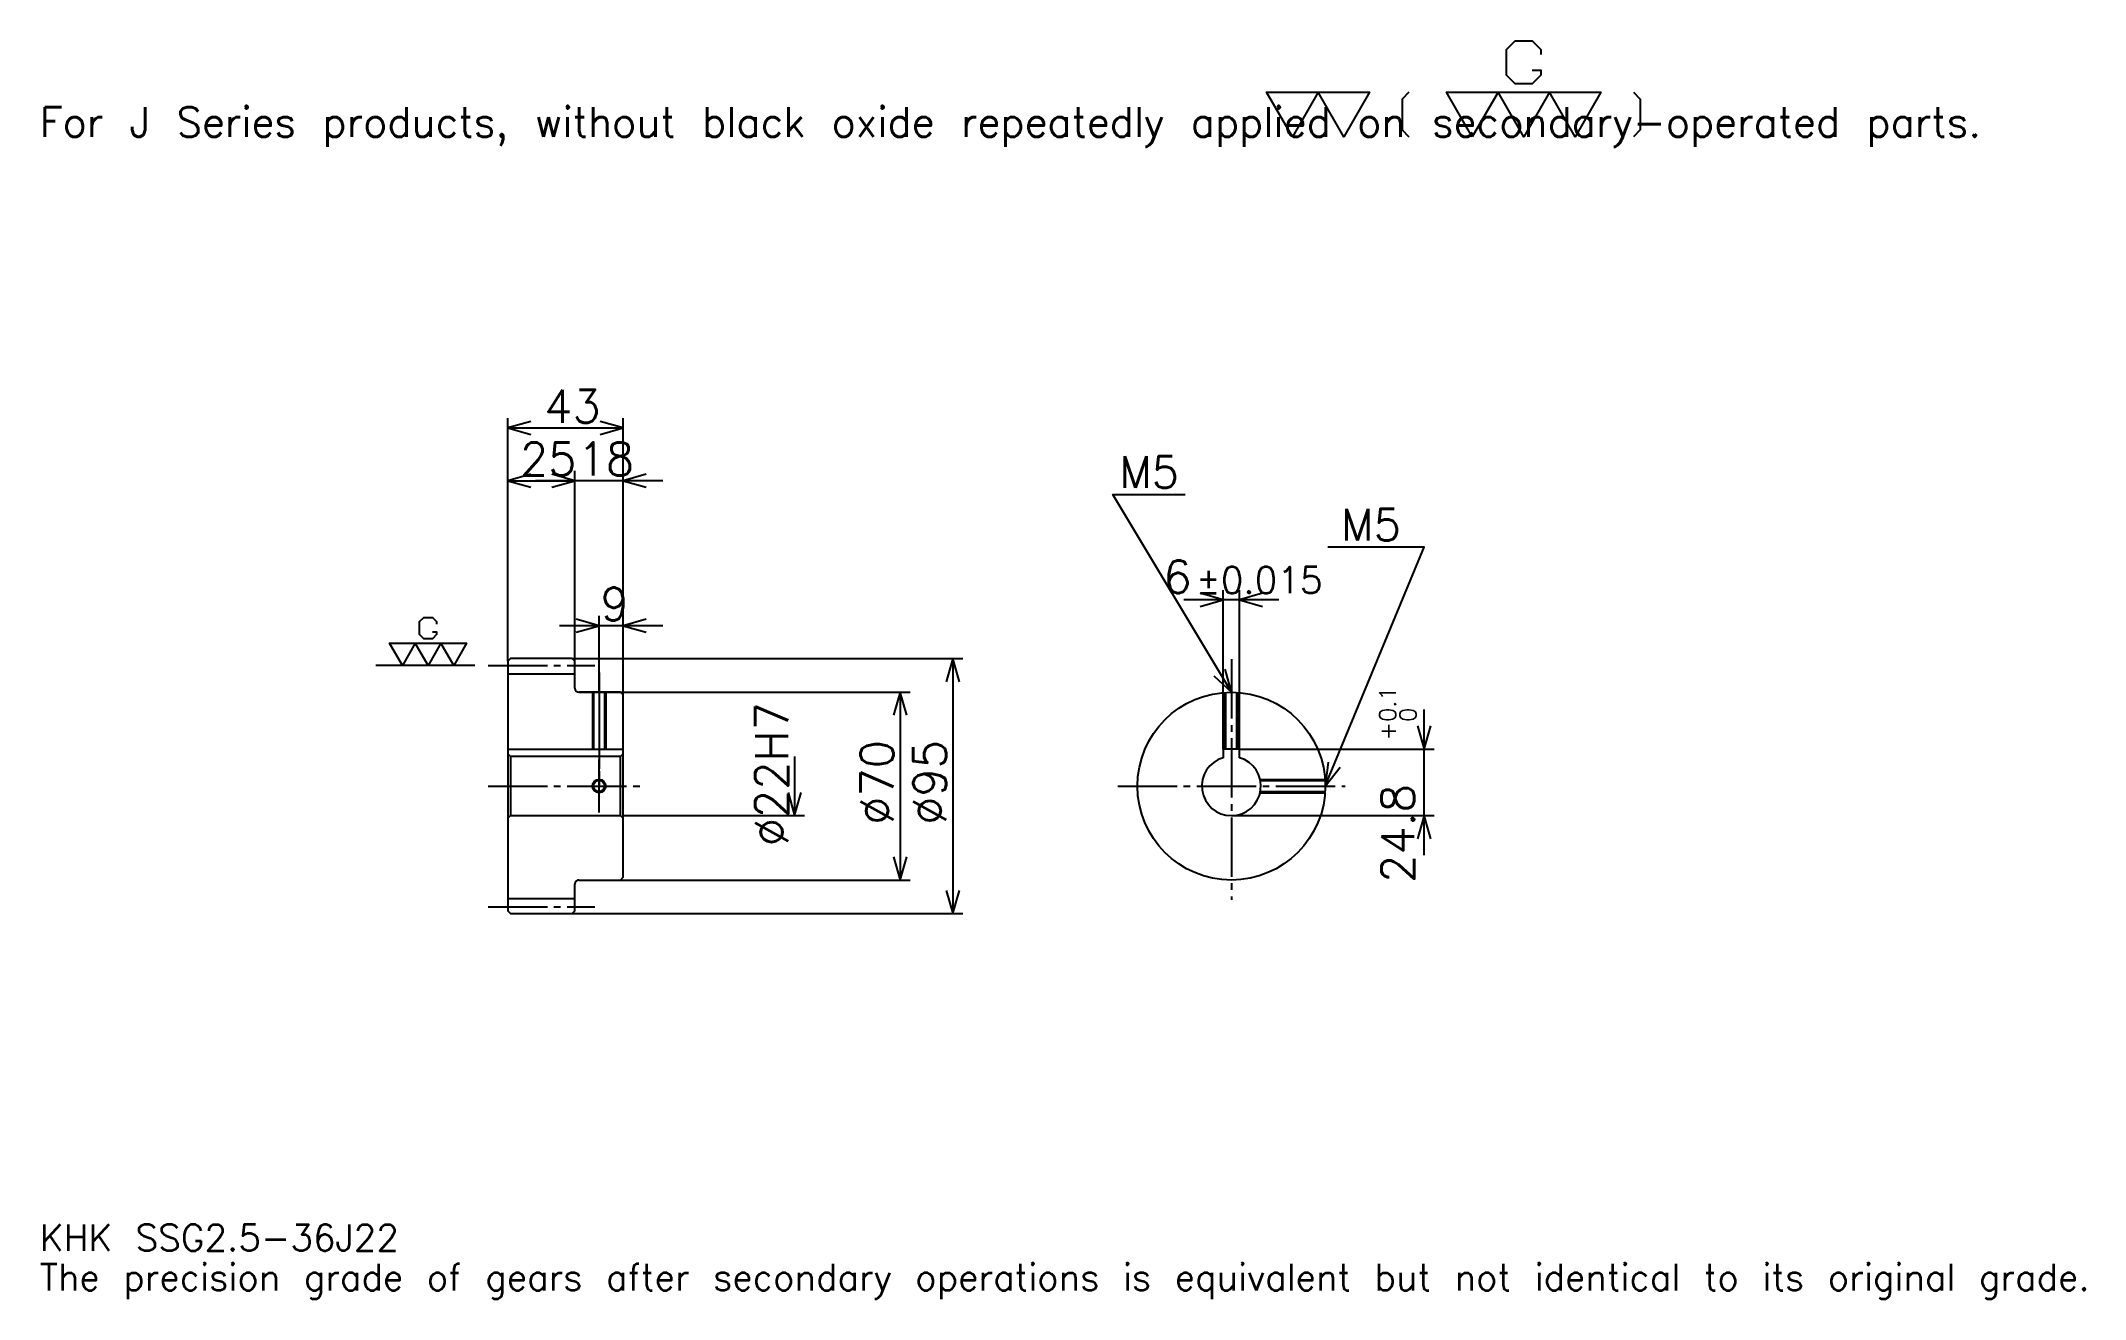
# Model space of a CAD drawing. Extents: x 25 to 787, y 9 to 478.
import ezdxf

# ---------------------------------------------------------------- set-up
doc = ezdxf.new("R2010")
doc.units = 0
doc.linetypes.add('DASHDOT', pattern=[29.478262, 22.108696, -2.456522, 2.456522, -2.456522])
doc.layers.get('0').update_dxf_attribs({"linetype": 'CONTINUOUS'})
doc.layers.add('DASHDOT', color=6, linetype='DASHDOT')
doc.styles.add('KANJI', font='TXT', dxfattribs={"bigfont": 'BIGFONT'})

msp = doc.modelspace()

# ---------------------------------------------------------------- linework, layer by layer
at = {"color": 5}
for p, q in [((198.978271, 247.706512), (198.978271, 337.369568)), ((241.978271, 247.706512), (241.978271, 337.369568)), ((198.978271, 333.684784), (241.978271, 333.684784)), ((198.978271, 314.032593), (223.978271, 314.032593)), ((256.717407, 314.032593), (209.239136, 314.032593)), ((223.978271, 247.706512), (223.978271, 317.717377)), ((486.326111, 269.597809), (450.847839, 269.597809)), ((465.586975, 214.006516), (465.586975, 273.282593)), ((471.586975, 214.006516), (471.586975, 273.282593)), ((256.717407, 259.989136), (218.239136, 259.989136)), ((232.978271, 247.706512), (232.978271, 263.673889)), ((198.978271, 246.706512), (198.978271, 247.706512)), ((222.978271, 247.706512), (241.978271, 247.706512)), ((223.978271, 246.706512), (223.978271, 247.706512)), ((232.978271, 235.206512), (232.978271, 247.706512)), ((232.978271, 235.206512), (232.978271, 247.706512)), ((241.978271, 247.706512), (368.489136, 247.706512)), ((241.978271, 234.206512), (241.978271, 247.706512)), ((364.804352, 247.706512), (364.804352, 152.706512)), ((225.478271, 235.206512), (241.978271, 235.206512)), ((241.978271, 235.206512), (348.836975, 235.206512)), ((345.152191, 235.206512), (345.152191, 165.206512)), ((540.434814, 174.467377), (540.434814, 228.745636)), ((471.586975, 214.006516), (544.119629, 214.006516)), ((305.847839, 211.206512), (305.847839, 189.206512)), ((241.978271, 189.206512), (309.532623, 189.206512)), ((468.586975, 189.206512), (544.119629, 189.206512)), ((225.478271, 165.206512), (241.978271, 165.206512)), ((241.978271, 165.206512), (348.836975, 165.206512)), ((222.978271, 152.706512), (241.978271, 152.706512)), ((241.978271, 152.706512), (368.489136, 152.706512))]:
    msp.add_line(p, q, dxfattribs=at)
at = {"color": 7}
msp.add_line((186.695663, 245.206512), (149.847839, 245.206512), dxfattribs=at)
at = {"color": 4}
for p, q in [((198.978271, 242.081512), (223.978271, 242.081512)), ((198.978271, 214.006516), (241.978271, 214.006516)), ((199.978271, 211.206512), (199.978271, 189.206512)), ((240.978271, 211.206512), (241.978271, 212.206512)), ((240.978271, 189.206512), (241.978271, 188.206512)), ((198.978271, 158.331512), (223.978271, 158.331512))]:
    msp.add_line(p, q, dxfattribs=at)
at = {"color": 7}
for points in [[(580.721741, 467.083038), (583.915222, 467.083038), (583.915222, 465.166962), (580.721741, 461.97348), (574.334778, 461.97348), (571.141296, 465.166962), (571.141296, 474.747406), (574.334778, 477.940887), (580.721741, 477.940887), (583.915222, 474.747406), (583.915222, 472.831299)], [(491.304352, 442.17392), (481.723907, 458.779999), (520.045654, 458.779999), (510.46521, 442.17392), (500.884796, 458.779999), (491.304352, 442.17392)], [(534.735657, 458.779999), (532.180847, 456.22522), (532.180847, 444.728699), (534.735657, 442.17392)], [(558.367371, 442.17392), (548.786987, 458.779999), (606.269592, 458.779999), (596.689148, 442.17392), (587.108704, 458.779999), (577.528259, 442.17392), (567.947815, 458.779999), (558.367371, 442.17392)], [(618.404785, 458.779999), (620.959595, 456.22522), (620.959595, 444.728699), (618.404785, 442.17392)], [(170.851105, 257.661072), (172.447845, 257.661072), (172.447845, 256.703033), (170.851105, 255.106293), (167.657623, 255.106293), (166.060883, 256.703033), (166.060883, 261.493256), (167.657623, 263.089996), (170.851105, 263.089996), (172.447845, 261.493256), (172.447845, 260.535217)], [(159.67392, 245.206512), (154.883698, 253.509552), (183.625015, 253.509552), (178.834793, 245.206512), (174.044571, 253.509552), (169.254364, 245.206512), (164.464142, 253.509552), (159.67392, 245.206512)]]:
    msp.add_lwpolyline(points, dxfattribs=at)
at = {"color": 5}
for points in [[(207.576096, 336.141296), (198.978271, 333.684784), (207.576096, 331.228271)], [(233.380447, 331.228271), (241.978271, 333.684784), (233.380447, 336.141296)], [(207.576096, 316.489136), (198.978271, 314.032593), (207.576096, 311.57608)], [(215.380447, 311.57608), (223.978271, 314.032593), (215.380447, 316.489136)], [(215.380447, 311.57608), (223.978271, 314.032593), (215.380447, 316.489136)], [(250.576096, 316.489136), (241.978271, 314.032593), (250.576096, 311.57608)], [(468.586975, 235.206512), (424.369568, 308.902161), (451.391296, 308.902161)], [(503.586975, 200.206512), (540.434814, 289.25), (504.56955, 289.25)], [(456.989136, 267.141296), (465.586975, 269.597809), (456.989136, 272.054321)], [(480.184814, 272.054321), (471.586975, 269.597809), (480.184814, 267.141296)], [(224.380447, 257.532593), (232.978271, 259.989136), (224.380447, 262.445648)], [(250.576096, 262.445648), (241.978271, 259.989136), (250.576096, 257.532593)], [(367.260864, 239.108688), (364.804352, 247.706512), (362.347839, 239.108688)], [(462.056976, 241.315216), (468.586975, 235.206512), (466.269867, 243.842957)], [(347.608704, 226.608688), (345.152191, 235.206512), (342.695679, 226.608688)], [(537.978271, 222.60434), (540.434814, 214.006516), (542.891357, 222.60434)], [(504.604706, 209.090286), (503.586975, 200.206512), (509.144379, 207.21167)], [(303.391327, 197.804337), (305.847839, 189.206512), (308.304352, 197.804337)], [(542.891357, 180.608688), (540.434814, 189.206512), (537.978271, 180.608688)], [(342.695679, 173.804337), (345.152191, 165.206512), (347.608704, 173.804337)], [(362.347839, 161.304337), (364.804352, 152.706512), (367.260864, 161.304337)]]:
    msp.add_lwpolyline(points, dxfattribs=at)
at = {"color": 4}
for points in [[(223.978271, 236.706512), (223.978271, 246.706512), (222.978271, 247.706512), (199.978271, 247.706512), (198.978271, 246.706512), (198.978271, 188.206512)], [(225.478271, 165.206512), (240.978271, 165.206512), (241.978271, 166.206512), (241.978271, 234.206512), (240.978271, 235.206512), (225.478271, 235.206512)], [(230.478271, 235.206512), (230.478271, 214.006516)], [(230.913269, 235.206512), (230.913269, 214.006516)], [(235.043274, 235.206512), (235.043274, 214.006516)], [(235.478271, 235.206512), (235.478271, 214.006516)], [(466.086975, 214.006516), (466.086975, 235.117111)], [(466.521973, 214.006516), (466.521973, 235.145538)], [(470.651978, 214.006516), (470.651978, 235.145538)], [(471.086975, 214.006516), (471.086975, 235.117111)], [(471.586975, 210.78952), (471.586975, 214.006516), (465.586975, 214.006516), (465.586975, 210.78952)], [(198.978271, 188.206512), (199.978271, 189.206512), (240.978271, 189.206512), (240.978271, 211.206512), (199.978271, 211.206512), (198.978271, 212.206512)], [(479.299133, 202.706512), (503.497559, 202.706512)], [(479.391418, 202.271515), (503.526001, 202.271515)], [(479.391418, 198.14151), (503.526001, 198.14151)], [(479.299133, 197.706512), (503.497559, 197.706512)], [(198.978271, 188.206512), (198.978271, 153.706512), (199.978271, 152.706512), (222.978271, 152.706512), (223.978271, 153.706512), (223.978271, 163.706512)]]:
    msp.add_lwpolyline(points, dxfattribs=at)
for centre, radius in [((468.586975, 200.206512), 35), ((232.978271, 200.206512), 2.065)]:
    msp.add_circle(centre, radius, dxfattribs=at)
at = {"color": 7}
msp.add_circle((232.978271, 200.206512), 2.5, dxfattribs=at)
at = {"color": 4}
for centre, radius, start, end in [((225.478271, 236.706512), 1.5, 180, 270), ((468.586975, 200.206512), 11, 105.826620886, 74.173379114), ((225.478271, 163.706512), 1.5, 90, 180)]:
    msp.add_arc(centre, radius, start, end, dxfattribs=at)
at = {"layer": 'DASHDOT', "color": 7}
for p, q in [((191.608704, 245.206512), (231.347839, 245.206512)), ((468.586975, 247.48912), (468.586975, 157.836945)), ((232.978271, 235.206512), (232.978271, 200.206512)), ((191.608704, 200.206512), (249.347839, 200.206512)), ((426.217407, 200.206512), (510.956543, 200.206512)), ((191.608704, 155.206512), (231.347839, 155.206512))]:
    msp.add_line(p, q, dxfattribs=at)
for points in [[(232.978271, 242.57608), (232.978271, 206.636948)], [(232.978271, 190.336945), (232.978271, 210.07608)], [(223.108704, 200.206512), (242.847839, 200.206512)]]:
    msp.add_lwpolyline(points, dxfattribs=at)

# ---------------------------------------------------------------- texts
at = {"color": 7, "style": 'KANJI'}
for s, height, p in [('For J Series products, without black oxide repeatedly applied on secondary-operated parts.', 11.054348, (24.565218, 442.17392)), ('43', 12.282609, (212.494568, 335.649994)), ('25', 12.282609, (203.494583, 315.997803)), ('18', 12.282609, (224.994568, 315.997803)), ('M5', 11.791305, (426.826111, 311.358704)), ('M5', 11.791305, (509.482605, 291.706512)), ('6', 12.282609, (443.233246, 272.054321)), ('%%p0.015', 9.826087, (455.39151, 272.054321)), ('9', 12.282609, (233.48642, 261.954346)), ('KHK SSG2.5-36J22', 9.826087, (24.565218, 27.02174)), ('The precision grade of gears after secondary operations is equivalent but not identical to its original grade.', 9.826087, (24.565218, 12.282609))]:
    msp.add_text(s, height=height, dxfattribs=at).set_placement(p)
for s, height, p in [('%%c22H7', 12.282609, (303.391327, 177.790756)), ('0.1', 6.141304, (529.871765, 224.146652)), ('0', 6.141304, (537.487, 224.146652)), ('+', 6.141304, (529.871765, 217.268387)), ('%%c70', 12.282609, (342.695679, 185.774445)), ('%%c95', 12.282609, (362.347839, 185.774445)), ('24.8', 12.282609, (536.75, 164.104401))]:
    msp.add_text(s, height=height, rotation=90, dxfattribs=at).set_placement(p)

doc.saveas('drawing.dxf')
